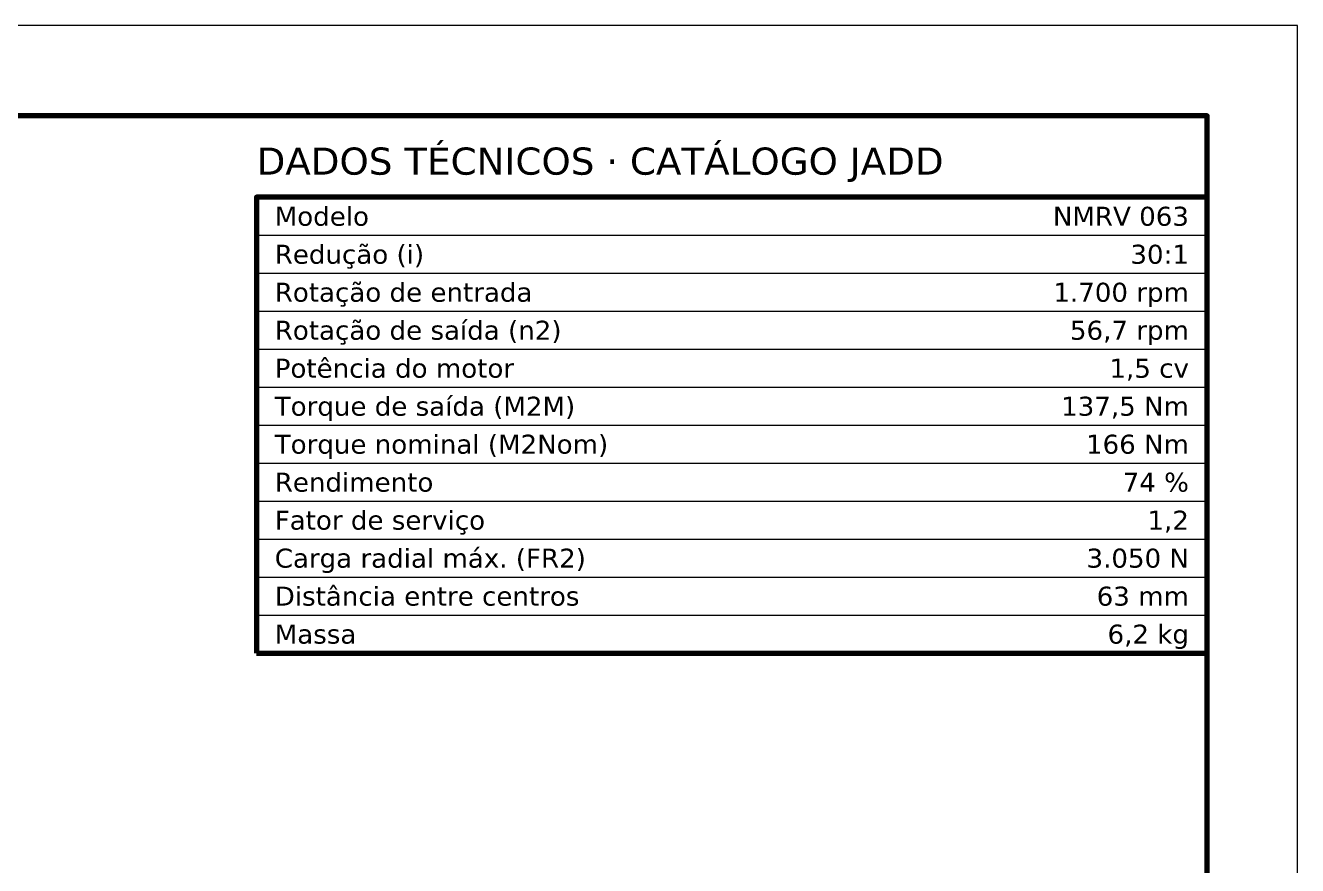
# Model space of a CAD drawing. Header units: millimetres. Extents: x 0 to 420, y 0 to 297.
# Drawn here: x 279.5 to 420, y 204.1 to 297 of the extents above; entities that cross this region are included whole.
import ezdxf
from ezdxf.enums import TextEntityAlignment as Align

# ---------------------------------------------------------------- set-up
doc = ezdxf.new("R2010")
doc.units = ezdxf.units.MM
doc.header["$LTSCALE"] = 6
for name, color, linetype, lineweight in [('COTA', 7, 'Continuous', 18), ('MOLDURA', 7, 'Continuous', 70), ('TEXTO', 7, 'Continuous', 25)]:
    doc.layers.add(name, color=color, linetype=linetype, lineweight=lineweight)
doc.styles.add('DESENHO', font='DejaVuSans.ttf')

msp = doc.modelspace()

# ---------------------------------------------------------------- linework, layer by layer
at = {"layer": 'COTA'}
for p, q in [((305, 273.8), (410, 273.8)), ((305, 269.6), (410, 269.6)), ((305, 265.4), (410, 265.4)), ((305, 261.2), (410, 261.2)), ((305, 257), (410, 257)), ((305, 252.8), (410, 252.8)), ((305, 248.6), (410, 248.6)), ((305, 244.4), (410, 244.4)), ((305, 240.2), (410, 240.2)), ((305, 236), (410, 236)), ((305, 231.8), (410, 231.8))]:
    msp.add_line(p, q, dxfattribs=at)
msp.add_lwpolyline([(0, 0), (420, 0), (420, 297), (0, 297)], close=True, dxfattribs=at)
at = {"layer": 'MOLDURA'}
for points in [[(25, 10), (410, 10), (410, 287), (25, 287)], [(305, 227.6), (410, 227.6), (410, 278), (305, 278)]]:
    msp.add_lwpolyline(points, close=True, dxfattribs=at)

# ---------------------------------------------------------------- texts
at = {"layer": 'TEXTO', "style": 'DESENHO'}
for s, height, p in [('DADOS TÉCNICOS · CATÁLOGO JADD', 3, (305, 282)), ('Modelo', 2.1, (307, 275.9)), ('Redução (i)', 2.1, (307, 271.7)), ('Rotação de entrada', 2.1, (307, 267.5)), ('Rotação de saída (n2)', 2.1, (307, 263.3)), ('Potência do motor', 2.1, (307, 259.1)), ('Torque de saída (M2M)', 2.1, (307, 254.9)), ('Torque nominal (M2Nom)', 2.1, (307, 250.7)), ('Rendimento', 2.1, (307, 246.5)), ('Fator de serviço', 2.1, (307, 242.3)), ('Carga radial máx. (FR2)', 2.1, (307, 238.1)), ('Distância entre centros', 2.1, (307, 233.9)), ('Massa', 2.1, (307, 229.7))]:
    msp.add_text(s, height=height, dxfattribs=at).set_placement(p, align=Align.MIDDLE_LEFT)
for s, p in [('NMRV 063', (408, 275.9)), ('30:1', (408, 271.7)), ('1.700 rpm', (408, 267.5)), ('56,7 rpm', (408, 263.3)), ('1,5 cv', (408, 259.1)), ('137,5 Nm', (408, 254.9)), ('166 Nm', (408, 250.7)), ('74 %', (408, 246.5)), ('1,2', (408, 242.3)), ('3.050 N', (408, 238.1)), ('63 mm', (408, 233.9)), ('6,2 kg', (408, 229.7))]:
    msp.add_text(s, height=2.1, dxfattribs=at).set_placement(p, align=Align.MIDDLE_RIGHT)

doc.saveas('drawing.dxf')
